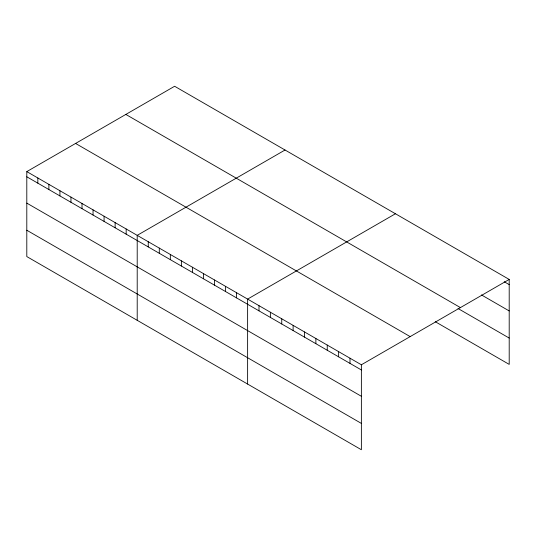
<?xml version="1.0" encoding="UTF-8"?>
<svg xmlns="http://www.w3.org/2000/svg" width="536" height="536" viewBox="0 0 536 536"><rect width="100%" height="100%" fill="white"/><g stroke="black" fill="none" stroke-linecap="round" stroke-linejoin="round"><path stroke-width="0.8" d="M26.8 171.607L361.378 364.775L361.378 449.738L26.8 256.57L26.8 171.607L174.622 86.263L509.2 279.43L509.2 364.393L435.259 321.7M285.038 150.006L137.209 235.351L137.209 320.314M395.447 213.75L247.619 299.095L247.619 384.064M361.378 364.775L509.2 279.43M504.222 281.742L509.2 284.609M481.475 294.927L509.2 310.94M125.846 114.429L460.417 307.59M458.012 308.508L509.2 338.062M75.583 143.447L410.154 336.608M26.8 176.793L361.378 369.961M26.8 203.117L361.378 396.285M26.8 230.245L361.378 423.413M350.001 358.209L350.001 363.388M338.625 351.636L338.625 356.822M327.248 345.07L327.248 350.256M315.872 338.504L315.872 343.69M304.495 331.938L304.495 337.117M293.118 325.365L293.118 330.551M281.748 318.799L281.748 323.985M270.372 312.233L270.372 317.419M258.995 305.667L258.995 310.846M236.577 292.723L236.577 297.909M225.535 286.351L225.535 291.53M214.494 279.973L214.494 285.159M203.452 273.601L203.452 278.787M192.417 267.223L192.417 272.409M181.376 260.851L181.376 266.037M170.334 254.479L170.334 259.659M159.293 248.101L159.293 253.287M148.251 241.729L148.251 246.915M126.168 228.979L126.168 234.165M115.126 222.608L115.126 227.787M104.085 216.229L104.085 221.415M93.043 209.857L93.043 215.037M82.008 203.479L82.008 208.665M70.966 197.107L70.966 202.293M59.925 190.729L59.925 195.915M48.883 184.357L48.883 189.543M37.842 177.986L37.842 183.165"/></g></svg>
